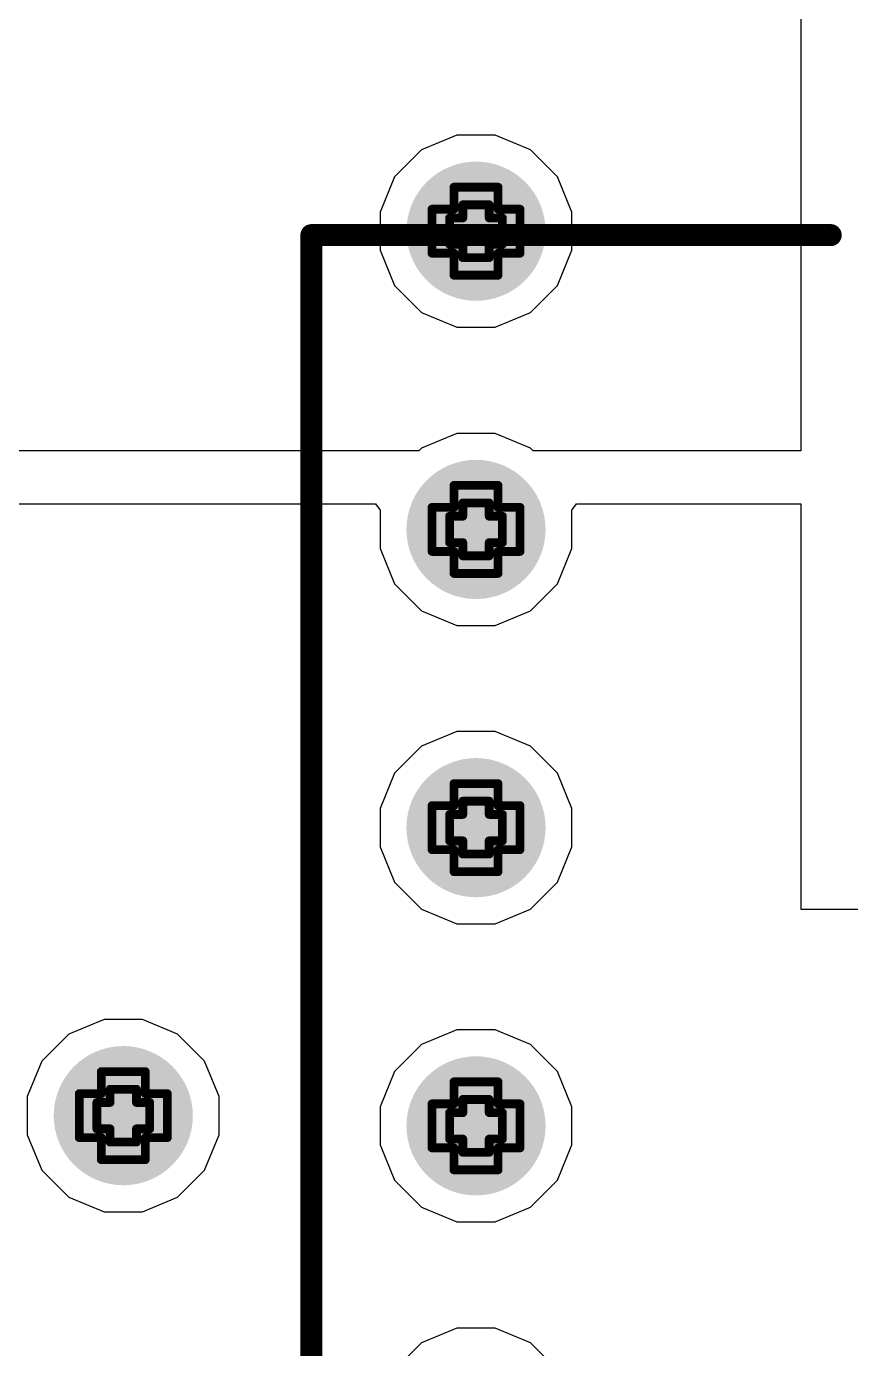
# Model space of a CAD drawing. Header units: inches. Extents: x -7 to 5163, y -3 to 5149.
# Drawn here: x 22.55 to 27.31, y 114.89 to 122.51 of the extents above; entities that cross this region are included whole.
import ezdxf

# ---------------------------------------------------------------- set-up
doc = ezdxf.new("R2010")
doc.units = ezdxf.units.IN
for name, color, linetype in [('Bottom Layer', 5, 'Continuous'), ('Bottom Solder', 6, 'Continuous'), ('Drill Drawing', 1, 'Continuous'), ('GND', 76, 'Continuous'), ('PWR', 16, 'Continuous'), ('Top Layer', 1, 'Continuous'), ('Top Overlay', 2, 'Continuous'), ('Top Solder', 216, 'Continuous'), ('Via Holes', 16, 'Continuous')]:
    doc.layers.add(name, color=color, linetype=linetype)

# ---------------------------------------------------------------- blocks, each defined once
blk = doc.blocks.new('TO_263__DDPAK_3__5')
at = {"layer": 'Top Overlay'}
for points in [[(-5.08, -1.688, 0.127, 0.127, 0), (-5.08, 1.31, 0.127, 0.127, 0)], [(5.08, -1.688, 0.127, 0.127, 0), (-5.08, -1.688, 0.127, 0.127, 0)]]:
    blk.add_lwpolyline(points, format="xyseb", dxfattribs=at)
for points in [[(-5.1117, 1.31, 0.0635, 0.0635, 1), (-5.0483, 1.31, 0.0635, 0.0635, 1)], [(-5.1117, -1.688, 0.0635, 0.0635, 1), (-5.0483, -1.688, 0.0635, 0.0635, 1)], [(-5.1117, -1.688, 0.0635, 0.0635, 1), (-5.0483, -1.688, 0.0635, 0.0635, 1)]]:
    blk.add_lwpolyline(points, format="xyseb", close=True, dxfattribs=at)

msp = doc.modelspace()

# ---------------------------------------------------------------- hatches: boundary and pattern name
at = {"layer": 'Bottom Layer'}
h = msp.add_hatch(color=5, dxfattribs=at)
edge = h.paths.add_edge_path()
edge.add_arc((25.1501, 121.3331), 0.3, 0, 360)
h = msp.add_hatch(color=5, dxfattribs=at)
edge = h.paths.add_edge_path()
edge.add_arc((25.1501, 119.6125), 0.3, 0, 360)
h = msp.add_hatch(color=5, dxfattribs=at)
edge = h.paths.add_edge_path()
edge.add_arc((25.1501, 117.892), 0.3, 0, 360)
h = msp.add_hatch(color=5, dxfattribs=at)
edge = h.paths.add_edge_path()
edge.add_arc((23.114, 116.2304), 0.3, 0, 360)
h = msp.add_hatch(color=5, dxfattribs=at)
edge = h.paths.add_edge_path()
edge.add_arc((25.1501, 116.1715), 0.3, 0, 360)
at = {"layer": 'Bottom Solder'}
h = msp.add_hatch(color=6, dxfattribs=at)
edge = h.paths.add_edge_path()
edge.add_arc((25.1501, 121.3331), 0.4016, 0, 360)
h = msp.add_hatch(color=6, dxfattribs=at)
edge = h.paths.add_edge_path()
edge.add_arc((25.1501, 119.6125), 0.4016, 0, 360)
h = msp.add_hatch(color=6, dxfattribs=at)
edge = h.paths.add_edge_path()
edge.add_arc((25.1501, 117.892), 0.4016, 0, 360)
h = msp.add_hatch(color=6, dxfattribs=at)
edge = h.paths.add_edge_path()
edge.add_arc((23.114, 116.2304), 0.4016, 0, 360)
h = msp.add_hatch(color=6, dxfattribs=at)
edge = h.paths.add_edge_path()
edge.add_arc((25.1501, 116.1715), 0.4016, 0, 360)
at = {"layer": 'GND'}
h = msp.add_hatch(color=76, dxfattribs=at)
edge = h.paths.add_edge_path()
edge.add_arc((25.1501, 121.3331), 0.3, 0, 360)
h = msp.add_hatch(color=76, dxfattribs=at)
edge = h.paths.add_edge_path()
edge.add_arc((25.1501, 119.6125), 0.3, 0, 360)
h = msp.add_hatch(color=76, dxfattribs=at)
edge = h.paths.add_edge_path()
edge.add_arc((25.1501, 117.892), 0.3, 0, 360)
h = msp.add_hatch(color=76, dxfattribs=at)
edge = h.paths.add_edge_path()
edge.add_arc((23.114, 116.2304), 0.3, 0, 360)
h = msp.add_hatch(color=76, dxfattribs=at)
edge = h.paths.add_edge_path()
edge.add_arc((25.1501, 116.1715), 0.3, 0, 360)
at = {"layer": 'PWR'}
h = msp.add_hatch(color=16, dxfattribs=at)
edge = h.paths.add_edge_path()
edge.add_arc((25.1501, 121.3331), 0.3, 0, 360)
h = msp.add_hatch(color=16, dxfattribs=at)
edge = h.paths.add_edge_path()
edge.add_arc((25.1501, 119.6125), 0.3, 0, 360)
h = msp.add_hatch(color=16, dxfattribs=at)
edge = h.paths.add_edge_path()
edge.add_arc((25.1501, 117.892), 0.3, 0, 360)
h = msp.add_hatch(color=16, dxfattribs=at)
edge = h.paths.add_edge_path()
edge.add_arc((23.114, 116.2304), 0.3, 0, 360)
h = msp.add_hatch(color=16, dxfattribs=at)
edge = h.paths.add_edge_path()
edge.add_arc((25.1501, 116.1715), 0.3, 0, 360)
at = {"layer": 'Top Layer'}
h = msp.add_hatch(color=1, dxfattribs=at)
edge = h.paths.add_edge_path()
edge.add_arc((25.1501, 121.3331), 0.3, 0, 360)
h = msp.add_hatch(color=1, dxfattribs=at)
edge = h.paths.add_edge_path()
edge.add_arc((25.1501, 119.6125), 0.3, 0, 360)
h = msp.add_hatch(color=1, dxfattribs=at)
edge = h.paths.add_edge_path()
edge.add_arc((25.1501, 117.892), 0.3, 0, 360)
h = msp.add_hatch(color=1, dxfattribs=at)
edge = h.paths.add_edge_path()
edge.add_arc((23.114, 116.2304), 0.3, 0, 360)
h = msp.add_hatch(color=1, dxfattribs=at)
edge = h.paths.add_edge_path()
edge.add_arc((25.1501, 116.1715), 0.3, 0, 360)
at = {"layer": 'Top Solder'}
h = msp.add_hatch(color=216, dxfattribs=at)
edge = h.paths.add_edge_path()
edge.add_arc((25.1501, 121.3331), 0.4016, 0, 360)
h = msp.add_hatch(color=216, dxfattribs=at)
edge = h.paths.add_edge_path()
edge.add_arc((25.1501, 119.6125), 0.4016, 0, 360)
h = msp.add_hatch(color=216, dxfattribs=at)
edge = h.paths.add_edge_path()
edge.add_arc((25.1501, 117.892), 0.4016, 0, 360)
h = msp.add_hatch(color=216, dxfattribs=at)
edge = h.paths.add_edge_path()
edge.add_arc((23.114, 116.2304), 0.4016, 0, 360)
h = msp.add_hatch(color=216, dxfattribs=at)
edge = h.paths.add_edge_path()
edge.add_arc((25.1501, 116.1715), 0.4016, 0, 360)
at = {"layer": 'Via Holes'}
h = msp.add_hatch(color=7, dxfattribs=at)
edge = h.paths.add_edge_path()
edge.add_arc((25.1501, 121.3331), 0.15, 0, 360)
h = msp.add_hatch(color=7, dxfattribs=at)
edge = h.paths.add_edge_path()
edge.add_arc((25.1501, 119.6125), 0.15, 0, 360)
h = msp.add_hatch(color=7, dxfattribs=at)
edge = h.paths.add_edge_path()
edge.add_arc((25.1501, 117.892), 0.15, 0, 360)
h = msp.add_hatch(color=7, dxfattribs=at)
edge = h.paths.add_edge_path()
edge.add_arc((23.114, 116.2304), 0.15, 0, 360)
h = msp.add_hatch(color=7, dxfattribs=at)
edge = h.paths.add_edge_path()
edge.add_arc((25.1501, 116.1715), 0.15, 0, 360)

# ---------------------------------------------------------------- linework, layer by layer
at = {"layer": 'Drill Drawing'}
for points in [[(25.0231, 121.4601, 0.0508, 0.0508, 0), (25.0231, 121.5871, 0.0508, 0.0508, 0)], [(25.0231, 121.5871, 0.0508, 0.0508, 0), (25.2771, 121.5871, 0.0508, 0.0508, 0)], [(25.2771, 121.4601, 0.0508, 0.0508, 0), (25.2771, 121.5871, 0.0508, 0.0508, 0)], [(25.0739, 121.4093, 0.0508, 0.0508, 0), (25.0739, 121.4855, 0.0508, 0.0508, 0)], [(25.0739, 121.4855, 0.0508, 0.0508, 0), (25.2263, 121.4855, 0.0508, 0.0508, 0)], [(25.2263, 121.4093, 0.0508, 0.0508, 0), (25.2263, 121.4855, 0.0508, 0.0508, 0)], [(24.8961, 121.2061, 0.0508, 0.0508, 0), (24.8961, 121.4601, 0.0508, 0.0508, 0)], [(24.8961, 121.4601, 0.0508, 0.0508, 0), (25.0231, 121.4601, 0.0508, 0.0508, 0)], [(24.9977, 121.2569, 0.0508, 0.0508, 0), (24.9977, 121.4093, 0.0508, 0.0508, 0)], [(24.9977, 121.4093, 0.0508, 0.0508, 0), (25.0739, 121.4093, 0.0508, 0.0508, 0)], [(25.2263, 121.4093, 0.0508, 0.0508, 0), (25.3025, 121.4093, 0.0508, 0.0508, 0)], [(25.2771, 121.4601, 0.0508, 0.0508, 0), (25.4041, 121.4601, 0.0508, 0.0508, 0)], [(25.3025, 121.2569, 0.0508, 0.0508, 0), (25.3025, 121.4093, 0.0508, 0.0508, 0)], [(25.4041, 121.2061, 0.0508, 0.0508, 0), (25.4041, 121.4601, 0.0508, 0.0508, 0)], [(24.9977, 121.2569, 0.0508, 0.0508, 0), (25.0739, 121.2569, 0.0508, 0.0508, 0)], [(25.0739, 121.1807, 0.0508, 0.0508, 0), (25.0739, 121.2569, 0.0508, 0.0508, 0)], [(25.2263, 121.2569, 0.0508, 0.0508, 0), (25.3025, 121.2569, 0.0508, 0.0508, 0)], [(25.2263, 121.1807, 0.0508, 0.0508, 0), (25.2263, 121.2569, 0.0508, 0.0508, 0)], [(24.8961, 121.2061, 0.0508, 0.0508, 0), (25.0231, 121.2061, 0.0508, 0.0508, 0)], [(25.0231, 121.0791, 0.0508, 0.0508, 0), (25.0231, 121.2061, 0.0508, 0.0508, 0)], [(25.0739, 121.1807, 0.0508, 0.0508, 0), (25.2263, 121.1807, 0.0508, 0.0508, 0)], [(25.2771, 121.2061, 0.0508, 0.0508, 0), (25.4041, 121.2061, 0.0508, 0.0508, 0)], [(25.2771, 121.0791, 0.0508, 0.0508, 0), (25.2771, 121.2061, 0.0508, 0.0508, 0)], [(25.0231, 121.0791, 0.0508, 0.0508, 0), (25.2771, 121.0791, 0.0508, 0.0508, 0)], [(25.0231, 119.7395, 0.0508, 0.0508, 0), (25.0231, 119.8665, 0.0508, 0.0508, 0)], [(25.0231, 119.8665, 0.0508, 0.0508, 0), (25.2771, 119.8665, 0.0508, 0.0508, 0)], [(25.2771, 119.7395, 0.0508, 0.0508, 0), (25.2771, 119.8665, 0.0508, 0.0508, 0)], [(24.8961, 119.4855, 0.0508, 0.0508, 0), (24.8961, 119.7395, 0.0508, 0.0508, 0)], [(24.8961, 119.7395, 0.0508, 0.0508, 0), (25.0231, 119.7395, 0.0508, 0.0508, 0)], [(25.0739, 119.6887, 0.0508, 0.0508, 0), (25.0739, 119.7649, 0.0508, 0.0508, 0)], [(25.0739, 119.7649, 0.0508, 0.0508, 0), (25.2263, 119.7649, 0.0508, 0.0508, 0)], [(25.2263, 119.6887, 0.0508, 0.0508, 0), (25.2263, 119.7649, 0.0508, 0.0508, 0)], [(25.2771, 119.7395, 0.0508, 0.0508, 0), (25.4041, 119.7395, 0.0508, 0.0508, 0)], [(25.4041, 119.4855, 0.0508, 0.0508, 0), (25.4041, 119.7395, 0.0508, 0.0508, 0)], [(24.9977, 119.5363, 0.0508, 0.0508, 0), (24.9977, 119.6887, 0.0508, 0.0508, 0)], [(24.9977, 119.6887, 0.0508, 0.0508, 0), (25.0739, 119.6887, 0.0508, 0.0508, 0)], [(25.2263, 119.6887, 0.0508, 0.0508, 0), (25.3025, 119.6887, 0.0508, 0.0508, 0)], [(25.3025, 119.5363, 0.0508, 0.0508, 0), (25.3025, 119.6887, 0.0508, 0.0508, 0)], [(24.9977, 119.5363, 0.0508, 0.0508, 0), (25.0739, 119.5363, 0.0508, 0.0508, 0)], [(25.0739, 119.4601, 0.0508, 0.0508, 0), (25.0739, 119.5363, 0.0508, 0.0508, 0)], [(25.2263, 119.5363, 0.0508, 0.0508, 0), (25.3025, 119.5363, 0.0508, 0.0508, 0)], [(25.2263, 119.4601, 0.0508, 0.0508, 0), (25.2263, 119.5363, 0.0508, 0.0508, 0)], [(24.8961, 119.4855, 0.0508, 0.0508, 0), (25.0231, 119.4855, 0.0508, 0.0508, 0)], [(25.0231, 119.3585, 0.0508, 0.0508, 0), (25.0231, 119.4855, 0.0508, 0.0508, 0)], [(25.0739, 119.4601, 0.0508, 0.0508, 0), (25.2263, 119.4601, 0.0508, 0.0508, 0)], [(25.2771, 119.4855, 0.0508, 0.0508, 0), (25.4041, 119.4855, 0.0508, 0.0508, 0)], [(25.2771, 119.3585, 0.0508, 0.0508, 0), (25.2771, 119.4855, 0.0508, 0.0508, 0)], [(25.0231, 119.3585, 0.0508, 0.0508, 0), (25.2771, 119.3585, 0.0508, 0.0508, 0)], [(25.0231, 118.019, 0.0508, 0.0508, 0), (25.0231, 118.146, 0.0508, 0.0508, 0)], [(25.0231, 118.146, 0.0508, 0.0508, 0), (25.2771, 118.146, 0.0508, 0.0508, 0)], [(25.2771, 118.019, 0.0508, 0.0508, 0), (25.2771, 118.146, 0.0508, 0.0508, 0)], [(24.8961, 117.765, 0.0508, 0.0508, 0), (24.8961, 118.019, 0.0508, 0.0508, 0)], [(24.8961, 118.019, 0.0508, 0.0508, 0), (25.0231, 118.019, 0.0508, 0.0508, 0)], [(25.0739, 117.9682, 0.0508, 0.0508, 0), (25.0739, 118.0444, 0.0508, 0.0508, 0)], [(25.0739, 118.0444, 0.0508, 0.0508, 0), (25.2263, 118.0444, 0.0508, 0.0508, 0)], [(25.2263, 117.9682, 0.0508, 0.0508, 0), (25.2263, 118.0444, 0.0508, 0.0508, 0)], [(25.2771, 118.019, 0.0508, 0.0508, 0), (25.4041, 118.019, 0.0508, 0.0508, 0)], [(25.4041, 117.765, 0.0508, 0.0508, 0), (25.4041, 118.019, 0.0508, 0.0508, 0)], [(24.9977, 117.8158, 0.0508, 0.0508, 0), (24.9977, 117.9682, 0.0508, 0.0508, 0)], [(24.9977, 117.9682, 0.0508, 0.0508, 0), (25.0739, 117.9682, 0.0508, 0.0508, 0)], [(25.2263, 117.9682, 0.0508, 0.0508, 0), (25.3025, 117.9682, 0.0508, 0.0508, 0)], [(25.3025, 117.8158, 0.0508, 0.0508, 0), (25.3025, 117.9682, 0.0508, 0.0508, 0)], [(24.8961, 117.765, 0.0508, 0.0508, 0), (25.0231, 117.765, 0.0508, 0.0508, 0)], [(24.9977, 117.8158, 0.0508, 0.0508, 0), (25.0739, 117.8158, 0.0508, 0.0508, 0)], [(25.0231, 117.638, 0.0508, 0.0508, 0), (25.0231, 117.765, 0.0508, 0.0508, 0)], [(25.0739, 117.7396, 0.0508, 0.0508, 0), (25.0739, 117.8158, 0.0508, 0.0508, 0)], [(25.2263, 117.8158, 0.0508, 0.0508, 0), (25.3025, 117.8158, 0.0508, 0.0508, 0)], [(25.2263, 117.7396, 0.0508, 0.0508, 0), (25.2263, 117.8158, 0.0508, 0.0508, 0)], [(25.2771, 117.765, 0.0508, 0.0508, 0), (25.4041, 117.765, 0.0508, 0.0508, 0)], [(25.2771, 117.638, 0.0508, 0.0508, 0), (25.2771, 117.765, 0.0508, 0.0508, 0)], [(25.0739, 117.7396, 0.0508, 0.0508, 0), (25.2263, 117.7396, 0.0508, 0.0508, 0)], [(25.0231, 117.638, 0.0508, 0.0508, 0), (25.2771, 117.638, 0.0508, 0.0508, 0)], [(22.987, 116.3574, 0.0508, 0.0508, 0), (22.987, 116.4844, 0.0508, 0.0508, 0)], [(22.987, 116.4844, 0.0508, 0.0508, 0), (23.241, 116.4844, 0.0508, 0.0508, 0)], [(23.241, 116.3574, 0.0508, 0.0508, 0), (23.241, 116.4844, 0.0508, 0.0508, 0)], [(23.0378, 116.3066, 0.0508, 0.0508, 0), (23.0378, 116.3828, 0.0508, 0.0508, 0)], [(23.0378, 116.3828, 0.0508, 0.0508, 0), (23.1902, 116.3828, 0.0508, 0.0508, 0)], [(23.1902, 116.3066, 0.0508, 0.0508, 0), (23.1902, 116.3828, 0.0508, 0.0508, 0)], [(25.0231, 116.2985, 0.0508, 0.0508, 0), (25.0231, 116.4255, 0.0508, 0.0508, 0)], [(25.0231, 116.4255, 0.0508, 0.0508, 0), (25.2771, 116.4255, 0.0508, 0.0508, 0)], [(25.2771, 116.2985, 0.0508, 0.0508, 0), (25.2771, 116.4255, 0.0508, 0.0508, 0)], [(22.86, 116.1034, 0.0508, 0.0508, 0), (22.86, 116.3574, 0.0508, 0.0508, 0)], [(22.86, 116.3574, 0.0508, 0.0508, 0), (22.987, 116.3574, 0.0508, 0.0508, 0)], [(22.9616, 116.1542, 0.0508, 0.0508, 0), (22.9616, 116.3066, 0.0508, 0.0508, 0)], [(22.9616, 116.3066, 0.0508, 0.0508, 0), (23.0378, 116.3066, 0.0508, 0.0508, 0)], [(23.1902, 116.3066, 0.0508, 0.0508, 0), (23.2664, 116.3066, 0.0508, 0.0508, 0)], [(23.241, 116.3574, 0.0508, 0.0508, 0), (23.368, 116.3574, 0.0508, 0.0508, 0)], [(23.2664, 116.1542, 0.0508, 0.0508, 0), (23.2664, 116.3066, 0.0508, 0.0508, 0)], [(23.368, 116.1034, 0.0508, 0.0508, 0), (23.368, 116.3574, 0.0508, 0.0508, 0)], [(24.8961, 116.0445, 0.0508, 0.0508, 0), (24.8961, 116.2985, 0.0508, 0.0508, 0)], [(24.8961, 116.2985, 0.0508, 0.0508, 0), (25.0231, 116.2985, 0.0508, 0.0508, 0)], [(25.0739, 116.2477, 0.0508, 0.0508, 0), (25.0739, 116.3239, 0.0508, 0.0508, 0)], [(25.0739, 116.3239, 0.0508, 0.0508, 0), (25.2263, 116.3239, 0.0508, 0.0508, 0)], [(25.2263, 116.2477, 0.0508, 0.0508, 0), (25.2263, 116.3239, 0.0508, 0.0508, 0)], [(25.2771, 116.2985, 0.0508, 0.0508, 0), (25.4041, 116.2985, 0.0508, 0.0508, 0)], [(25.4041, 116.0445, 0.0508, 0.0508, 0), (25.4041, 116.2985, 0.0508, 0.0508, 0)], [(24.9977, 116.0953, 0.0508, 0.0508, 0), (24.9977, 116.2477, 0.0508, 0.0508, 0)], [(24.9977, 116.2477, 0.0508, 0.0508, 0), (25.0739, 116.2477, 0.0508, 0.0508, 0)], [(25.2263, 116.2477, 0.0508, 0.0508, 0), (25.3025, 116.2477, 0.0508, 0.0508, 0)], [(25.3025, 116.0953, 0.0508, 0.0508, 0), (25.3025, 116.2477, 0.0508, 0.0508, 0)], [(22.9616, 116.1542, 0.0508, 0.0508, 0), (23.0378, 116.1542, 0.0508, 0.0508, 0)], [(23.0378, 116.078, 0.0508, 0.0508, 0), (23.0378, 116.1542, 0.0508, 0.0508, 0)], [(23.1902, 116.1542, 0.0508, 0.0508, 0), (23.2664, 116.1542, 0.0508, 0.0508, 0)], [(23.1902, 116.078, 0.0508, 0.0508, 0), (23.1902, 116.1542, 0.0508, 0.0508, 0)], [(22.86, 116.1034, 0.0508, 0.0508, 0), (22.987, 116.1034, 0.0508, 0.0508, 0)], [(22.987, 115.9764, 0.0508, 0.0508, 0), (22.987, 116.1034, 0.0508, 0.0508, 0)], [(23.0378, 116.078, 0.0508, 0.0508, 0), (23.1902, 116.078, 0.0508, 0.0508, 0)], [(23.241, 116.1034, 0.0508, 0.0508, 0), (23.368, 116.1034, 0.0508, 0.0508, 0)], [(23.241, 115.9764, 0.0508, 0.0508, 0), (23.241, 116.1034, 0.0508, 0.0508, 0)], [(24.9977, 116.0953, 0.0508, 0.0508, 0), (25.0739, 116.0953, 0.0508, 0.0508, 0)], [(25.0739, 116.0191, 0.0508, 0.0508, 0), (25.0739, 116.0953, 0.0508, 0.0508, 0)], [(25.2263, 116.0953, 0.0508, 0.0508, 0), (25.3025, 116.0953, 0.0508, 0.0508, 0)], [(25.2263, 116.0191, 0.0508, 0.0508, 0), (25.2263, 116.0953, 0.0508, 0.0508, 0)], [(24.8961, 116.0445, 0.0508, 0.0508, 0), (25.0231, 116.0445, 0.0508, 0.0508, 0)], [(25.0231, 115.9175, 0.0508, 0.0508, 0), (25.0231, 116.0445, 0.0508, 0.0508, 0)], [(25.0739, 116.0191, 0.0508, 0.0508, 0), (25.2263, 116.0191, 0.0508, 0.0508, 0)], [(25.2771, 116.0445, 0.0508, 0.0508, 0), (25.4041, 116.0445, 0.0508, 0.0508, 0)], [(25.2771, 115.9175, 0.0508, 0.0508, 0), (25.2771, 116.0445, 0.0508, 0.0508, 0)], [(22.987, 115.9764, 0.0508, 0.0508, 0), (23.241, 115.9764, 0.0508, 0.0508, 0)], [(25.0231, 115.9175, 0.0508, 0.0508, 0), (25.2771, 115.9175, 0.0508, 0.0508, 0)]]:
    msp.add_lwpolyline(points, format="xyseb", dxfattribs=at)
for points in [[(25.0104, 121.5871, 0.0254, 0.0254, 1), (25.0358, 121.5871, 0.0254, 0.0254, 1)], [(25.0104, 121.5871, 0.0254, 0.0254, 1), (25.0358, 121.5871, 0.0254, 0.0254, 1)], [(25.2644, 121.5871, 0.0254, 0.0254, 1), (25.2898, 121.5871, 0.0254, 0.0254, 1)], [(25.2644, 121.5871, 0.0254, 0.0254, 1), (25.2898, 121.5871, 0.0254, 0.0254, 1)], [(25.0612, 121.4855, 0.0254, 0.0254, 1), (25.0866, 121.4855, 0.0254, 0.0254, 1)], [(25.0612, 121.4855, 0.0254, 0.0254, 1), (25.0866, 121.4855, 0.0254, 0.0254, 1)], [(25.2136, 121.4855, 0.0254, 0.0254, 1), (25.239, 121.4855, 0.0254, 0.0254, 1)], [(25.2136, 121.4855, 0.0254, 0.0254, 1), (25.239, 121.4855, 0.0254, 0.0254, 1)], [(24.8834, 121.4601, 0.0254, 0.0254, 1), (24.9088, 121.4601, 0.0254, 0.0254, 1)], [(24.8834, 121.4601, 0.0254, 0.0254, 1), (24.9088, 121.4601, 0.0254, 0.0254, 1)], [(24.985, 121.4093, 0.0254, 0.0254, 1), (25.0104, 121.4093, 0.0254, 0.0254, 1)], [(24.985, 121.4093, 0.0254, 0.0254, 1), (25.0104, 121.4093, 0.0254, 0.0254, 1)], [(25.0104, 121.4601, 0.0254, 0.0254, 1), (25.0358, 121.4601, 0.0254, 0.0254, 1)], [(25.0104, 121.4601, 0.0254, 0.0254, 1), (25.0358, 121.4601, 0.0254, 0.0254, 1)], [(25.0612, 121.4093, 0.0254, 0.0254, 1), (25.0866, 121.4093, 0.0254, 0.0254, 1)], [(25.0612, 121.4093, 0.0254, 0.0254, 1), (25.0866, 121.4093, 0.0254, 0.0254, 1)], [(25.2136, 121.4093, 0.0254, 0.0254, 1), (25.239, 121.4093, 0.0254, 0.0254, 1)], [(25.2136, 121.4093, 0.0254, 0.0254, 1), (25.239, 121.4093, 0.0254, 0.0254, 1)], [(25.2644, 121.4601, 0.0254, 0.0254, 1), (25.2898, 121.4601, 0.0254, 0.0254, 1)], [(25.2644, 121.4601, 0.0254, 0.0254, 1), (25.2898, 121.4601, 0.0254, 0.0254, 1)], [(25.2898, 121.4093, 0.0254, 0.0254, 1), (25.3152, 121.4093, 0.0254, 0.0254, 1)], [(25.2898, 121.4093, 0.0254, 0.0254, 1), (25.3152, 121.4093, 0.0254, 0.0254, 1)], [(25.3914, 121.4601, 0.0254, 0.0254, 1), (25.4168, 121.4601, 0.0254, 0.0254, 1)], [(25.3914, 121.4601, 0.0254, 0.0254, 1), (25.4168, 121.4601, 0.0254, 0.0254, 1)], [(24.985, 121.2569, 0.0254, 0.0254, 1), (25.0104, 121.2569, 0.0254, 0.0254, 1)], [(24.985, 121.2569, 0.0254, 0.0254, 1), (25.0104, 121.2569, 0.0254, 0.0254, 1)], [(25.0612, 121.2569, 0.0254, 0.0254, 1), (25.0866, 121.2569, 0.0254, 0.0254, 1)], [(25.0612, 121.2569, 0.0254, 0.0254, 1), (25.0866, 121.2569, 0.0254, 0.0254, 1)], [(25.2136, 121.2569, 0.0254, 0.0254, 1), (25.239, 121.2569, 0.0254, 0.0254, 1)], [(25.2136, 121.2569, 0.0254, 0.0254, 1), (25.239, 121.2569, 0.0254, 0.0254, 1)], [(25.2898, 121.2569, 0.0254, 0.0254, 1), (25.3152, 121.2569, 0.0254, 0.0254, 1)], [(25.2898, 121.2569, 0.0254, 0.0254, 1), (25.3152, 121.2569, 0.0254, 0.0254, 1)], [(24.8834, 121.2061, 0.0254, 0.0254, 1), (24.9088, 121.2061, 0.0254, 0.0254, 1)], [(24.8834, 121.2061, 0.0254, 0.0254, 1), (24.9088, 121.2061, 0.0254, 0.0254, 1)], [(25.0104, 121.2061, 0.0254, 0.0254, 1), (25.0358, 121.2061, 0.0254, 0.0254, 1)], [(25.0104, 121.2061, 0.0254, 0.0254, 1), (25.0358, 121.2061, 0.0254, 0.0254, 1)], [(25.0612, 121.1807, 0.0254, 0.0254, 1), (25.0866, 121.1807, 0.0254, 0.0254, 1)], [(25.0612, 121.1807, 0.0254, 0.0254, 1), (25.0866, 121.1807, 0.0254, 0.0254, 1)], [(25.2136, 121.1807, 0.0254, 0.0254, 1), (25.239, 121.1807, 0.0254, 0.0254, 1)], [(25.2136, 121.1807, 0.0254, 0.0254, 1), (25.239, 121.1807, 0.0254, 0.0254, 1)], [(25.2644, 121.2061, 0.0254, 0.0254, 1), (25.2898, 121.2061, 0.0254, 0.0254, 1)], [(25.2644, 121.2061, 0.0254, 0.0254, 1), (25.2898, 121.2061, 0.0254, 0.0254, 1)], [(25.3914, 121.2061, 0.0254, 0.0254, 1), (25.4168, 121.2061, 0.0254, 0.0254, 1)], [(25.3914, 121.2061, 0.0254, 0.0254, 1), (25.4168, 121.2061, 0.0254, 0.0254, 1)], [(25.0104, 121.0791, 0.0254, 0.0254, 1), (25.0358, 121.0791, 0.0254, 0.0254, 1)], [(25.0104, 121.0791, 0.0254, 0.0254, 1), (25.0358, 121.0791, 0.0254, 0.0254, 1)], [(25.2644, 121.0791, 0.0254, 0.0254, 1), (25.2898, 121.0791, 0.0254, 0.0254, 1)], [(25.2644, 121.0791, 0.0254, 0.0254, 1), (25.2898, 121.0791, 0.0254, 0.0254, 1)], [(25.0104, 119.8665, 0.0254, 0.0254, 1), (25.0358, 119.8665, 0.0254, 0.0254, 1)], [(25.0104, 119.8665, 0.0254, 0.0254, 1), (25.0358, 119.8665, 0.0254, 0.0254, 1)], [(25.2644, 119.8665, 0.0254, 0.0254, 1), (25.2898, 119.8665, 0.0254, 0.0254, 1)], [(25.2644, 119.8665, 0.0254, 0.0254, 1), (25.2898, 119.8665, 0.0254, 0.0254, 1)], [(24.8834, 119.7395, 0.0254, 0.0254, 1), (24.9088, 119.7395, 0.0254, 0.0254, 1)], [(24.8834, 119.7395, 0.0254, 0.0254, 1), (24.9088, 119.7395, 0.0254, 0.0254, 1)], [(25.0104, 119.7395, 0.0254, 0.0254, 1), (25.0358, 119.7395, 0.0254, 0.0254, 1)], [(25.0104, 119.7395, 0.0254, 0.0254, 1), (25.0358, 119.7395, 0.0254, 0.0254, 1)], [(25.0612, 119.7649, 0.0254, 0.0254, 1), (25.0866, 119.7649, 0.0254, 0.0254, 1)], [(25.0612, 119.7649, 0.0254, 0.0254, 1), (25.0866, 119.7649, 0.0254, 0.0254, 1)], [(25.2136, 119.7649, 0.0254, 0.0254, 1), (25.239, 119.7649, 0.0254, 0.0254, 1)], [(25.2136, 119.7649, 0.0254, 0.0254, 1), (25.239, 119.7649, 0.0254, 0.0254, 1)], [(25.2644, 119.7395, 0.0254, 0.0254, 1), (25.2898, 119.7395, 0.0254, 0.0254, 1)], [(25.2644, 119.7395, 0.0254, 0.0254, 1), (25.2898, 119.7395, 0.0254, 0.0254, 1)], [(25.3914, 119.7395, 0.0254, 0.0254, 1), (25.4168, 119.7395, 0.0254, 0.0254, 1)], [(25.3914, 119.7395, 0.0254, 0.0254, 1), (25.4168, 119.7395, 0.0254, 0.0254, 1)], [(24.985, 119.6887, 0.0254, 0.0254, 1), (25.0104, 119.6887, 0.0254, 0.0254, 1)], [(24.985, 119.6887, 0.0254, 0.0254, 1), (25.0104, 119.6887, 0.0254, 0.0254, 1)], [(25.0612, 119.6887, 0.0254, 0.0254, 1), (25.0866, 119.6887, 0.0254, 0.0254, 1)], [(25.0612, 119.6887, 0.0254, 0.0254, 1), (25.0866, 119.6887, 0.0254, 0.0254, 1)], [(25.2136, 119.6887, 0.0254, 0.0254, 1), (25.239, 119.6887, 0.0254, 0.0254, 1)], [(25.2136, 119.6887, 0.0254, 0.0254, 1), (25.239, 119.6887, 0.0254, 0.0254, 1)], [(25.2898, 119.6887, 0.0254, 0.0254, 1), (25.3152, 119.6887, 0.0254, 0.0254, 1)], [(25.2898, 119.6887, 0.0254, 0.0254, 1), (25.3152, 119.6887, 0.0254, 0.0254, 1)], [(24.985, 119.5363, 0.0254, 0.0254, 1), (25.0104, 119.5363, 0.0254, 0.0254, 1)], [(24.985, 119.5363, 0.0254, 0.0254, 1), (25.0104, 119.5363, 0.0254, 0.0254, 1)], [(25.0612, 119.5363, 0.0254, 0.0254, 1), (25.0866, 119.5363, 0.0254, 0.0254, 1)], [(25.0612, 119.5363, 0.0254, 0.0254, 1), (25.0866, 119.5363, 0.0254, 0.0254, 1)], [(25.2136, 119.5363, 0.0254, 0.0254, 1), (25.239, 119.5363, 0.0254, 0.0254, 1)], [(25.2136, 119.5363, 0.0254, 0.0254, 1), (25.239, 119.5363, 0.0254, 0.0254, 1)], [(25.2898, 119.5363, 0.0254, 0.0254, 1), (25.3152, 119.5363, 0.0254, 0.0254, 1)], [(25.2898, 119.5363, 0.0254, 0.0254, 1), (25.3152, 119.5363, 0.0254, 0.0254, 1)], [(24.8834, 119.4855, 0.0254, 0.0254, 1), (24.9088, 119.4855, 0.0254, 0.0254, 1)], [(24.8834, 119.4855, 0.0254, 0.0254, 1), (24.9088, 119.4855, 0.0254, 0.0254, 1)], [(25.0104, 119.4855, 0.0254, 0.0254, 1), (25.0358, 119.4855, 0.0254, 0.0254, 1)], [(25.0104, 119.4855, 0.0254, 0.0254, 1), (25.0358, 119.4855, 0.0254, 0.0254, 1)], [(25.0612, 119.4601, 0.0254, 0.0254, 1), (25.0866, 119.4601, 0.0254, 0.0254, 1)], [(25.0612, 119.4601, 0.0254, 0.0254, 1), (25.0866, 119.4601, 0.0254, 0.0254, 1)], [(25.2136, 119.4601, 0.0254, 0.0254, 1), (25.239, 119.4601, 0.0254, 0.0254, 1)], [(25.2136, 119.4601, 0.0254, 0.0254, 1), (25.239, 119.4601, 0.0254, 0.0254, 1)], [(25.2644, 119.4855, 0.0254, 0.0254, 1), (25.2898, 119.4855, 0.0254, 0.0254, 1)], [(25.2644, 119.4855, 0.0254, 0.0254, 1), (25.2898, 119.4855, 0.0254, 0.0254, 1)], [(25.3914, 119.4855, 0.0254, 0.0254, 1), (25.4168, 119.4855, 0.0254, 0.0254, 1)], [(25.3914, 119.4855, 0.0254, 0.0254, 1), (25.4168, 119.4855, 0.0254, 0.0254, 1)], [(25.0104, 119.3585, 0.0254, 0.0254, 1), (25.0358, 119.3585, 0.0254, 0.0254, 1)], [(25.0104, 119.3585, 0.0254, 0.0254, 1), (25.0358, 119.3585, 0.0254, 0.0254, 1)], [(25.2644, 119.3585, 0.0254, 0.0254, 1), (25.2898, 119.3585, 0.0254, 0.0254, 1)], [(25.2644, 119.3585, 0.0254, 0.0254, 1), (25.2898, 119.3585, 0.0254, 0.0254, 1)], [(25.0104, 118.146, 0.0254, 0.0254, 1), (25.0358, 118.146, 0.0254, 0.0254, 1)], [(25.0104, 118.146, 0.0254, 0.0254, 1), (25.0358, 118.146, 0.0254, 0.0254, 1)], [(25.2644, 118.146, 0.0254, 0.0254, 1), (25.2898, 118.146, 0.0254, 0.0254, 1)], [(25.2644, 118.146, 0.0254, 0.0254, 1), (25.2898, 118.146, 0.0254, 0.0254, 1)], [(24.8834, 118.019, 0.0254, 0.0254, 1), (24.9088, 118.019, 0.0254, 0.0254, 1)], [(24.8834, 118.019, 0.0254, 0.0254, 1), (24.9088, 118.019, 0.0254, 0.0254, 1)], [(25.0104, 118.019, 0.0254, 0.0254, 1), (25.0358, 118.019, 0.0254, 0.0254, 1)], [(25.0104, 118.019, 0.0254, 0.0254, 1), (25.0358, 118.019, 0.0254, 0.0254, 1)], [(25.0612, 118.0444, 0.0254, 0.0254, 1), (25.0866, 118.0444, 0.0254, 0.0254, 1)], [(25.0612, 118.0444, 0.0254, 0.0254, 1), (25.0866, 118.0444, 0.0254, 0.0254, 1)], [(25.2136, 118.0444, 0.0254, 0.0254, 1), (25.239, 118.0444, 0.0254, 0.0254, 1)], [(25.2136, 118.0444, 0.0254, 0.0254, 1), (25.239, 118.0444, 0.0254, 0.0254, 1)], [(25.2644, 118.019, 0.0254, 0.0254, 1), (25.2898, 118.019, 0.0254, 0.0254, 1)], [(25.2644, 118.019, 0.0254, 0.0254, 1), (25.2898, 118.019, 0.0254, 0.0254, 1)], [(25.3914, 118.019, 0.0254, 0.0254, 1), (25.4168, 118.019, 0.0254, 0.0254, 1)], [(25.3914, 118.019, 0.0254, 0.0254, 1), (25.4168, 118.019, 0.0254, 0.0254, 1)], [(24.985, 117.9682, 0.0254, 0.0254, 1), (25.0104, 117.9682, 0.0254, 0.0254, 1)], [(24.985, 117.9682, 0.0254, 0.0254, 1), (25.0104, 117.9682, 0.0254, 0.0254, 1)], [(25.0612, 117.9682, 0.0254, 0.0254, 1), (25.0866, 117.9682, 0.0254, 0.0254, 1)], [(25.0612, 117.9682, 0.0254, 0.0254, 1), (25.0866, 117.9682, 0.0254, 0.0254, 1)], [(25.2136, 117.9682, 0.0254, 0.0254, 1), (25.239, 117.9682, 0.0254, 0.0254, 1)], [(25.2136, 117.9682, 0.0254, 0.0254, 1), (25.239, 117.9682, 0.0254, 0.0254, 1)], [(25.2898, 117.9682, 0.0254, 0.0254, 1), (25.3152, 117.9682, 0.0254, 0.0254, 1)], [(25.2898, 117.9682, 0.0254, 0.0254, 1), (25.3152, 117.9682, 0.0254, 0.0254, 1)], [(24.8834, 117.765, 0.0254, 0.0254, 1), (24.9088, 117.765, 0.0254, 0.0254, 1)], [(24.8834, 117.765, 0.0254, 0.0254, 1), (24.9088, 117.765, 0.0254, 0.0254, 1)], [(24.985, 117.8158, 0.0254, 0.0254, 1), (25.0104, 117.8158, 0.0254, 0.0254, 1)], [(24.985, 117.8158, 0.0254, 0.0254, 1), (25.0104, 117.8158, 0.0254, 0.0254, 1)], [(25.0104, 117.765, 0.0254, 0.0254, 1), (25.0358, 117.765, 0.0254, 0.0254, 1)], [(25.0104, 117.765, 0.0254, 0.0254, 1), (25.0358, 117.765, 0.0254, 0.0254, 1)], [(25.0612, 117.8158, 0.0254, 0.0254, 1), (25.0866, 117.8158, 0.0254, 0.0254, 1)], [(25.0612, 117.8158, 0.0254, 0.0254, 1), (25.0866, 117.8158, 0.0254, 0.0254, 1)], [(25.2136, 117.8158, 0.0254, 0.0254, 1), (25.239, 117.8158, 0.0254, 0.0254, 1)], [(25.2136, 117.8158, 0.0254, 0.0254, 1), (25.239, 117.8158, 0.0254, 0.0254, 1)], [(25.2644, 117.765, 0.0254, 0.0254, 1), (25.2898, 117.765, 0.0254, 0.0254, 1)], [(25.2644, 117.765, 0.0254, 0.0254, 1), (25.2898, 117.765, 0.0254, 0.0254, 1)], [(25.2898, 117.8158, 0.0254, 0.0254, 1), (25.3152, 117.8158, 0.0254, 0.0254, 1)], [(25.2898, 117.8158, 0.0254, 0.0254, 1), (25.3152, 117.8158, 0.0254, 0.0254, 1)], [(25.3914, 117.765, 0.0254, 0.0254, 1), (25.4168, 117.765, 0.0254, 0.0254, 1)], [(25.3914, 117.765, 0.0254, 0.0254, 1), (25.4168, 117.765, 0.0254, 0.0254, 1)], [(25.0612, 117.7396, 0.0254, 0.0254, 1), (25.0866, 117.7396, 0.0254, 0.0254, 1)], [(25.0612, 117.7396, 0.0254, 0.0254, 1), (25.0866, 117.7396, 0.0254, 0.0254, 1)], [(25.2136, 117.7396, 0.0254, 0.0254, 1), (25.239, 117.7396, 0.0254, 0.0254, 1)], [(25.2136, 117.7396, 0.0254, 0.0254, 1), (25.239, 117.7396, 0.0254, 0.0254, 1)], [(25.0104, 117.638, 0.0254, 0.0254, 1), (25.0358, 117.638, 0.0254, 0.0254, 1)], [(25.0104, 117.638, 0.0254, 0.0254, 1), (25.0358, 117.638, 0.0254, 0.0254, 1)], [(25.2644, 117.638, 0.0254, 0.0254, 1), (25.2898, 117.638, 0.0254, 0.0254, 1)], [(25.2644, 117.638, 0.0254, 0.0254, 1), (25.2898, 117.638, 0.0254, 0.0254, 1)], [(22.9743, 116.4844, 0.0254, 0.0254, 1), (22.9997, 116.4844, 0.0254, 0.0254, 1)], [(22.9743, 116.4844, 0.0254, 0.0254, 1), (22.9997, 116.4844, 0.0254, 0.0254, 1)], [(23.2283, 116.4844, 0.0254, 0.0254, 1), (23.2537, 116.4844, 0.0254, 0.0254, 1)], [(23.2283, 116.4844, 0.0254, 0.0254, 1), (23.2537, 116.4844, 0.0254, 0.0254, 1)], [(23.0251, 116.3828, 0.0254, 0.0254, 1), (23.0505, 116.3828, 0.0254, 0.0254, 1)], [(23.0251, 116.3828, 0.0254, 0.0254, 1), (23.0505, 116.3828, 0.0254, 0.0254, 1)], [(23.1775, 116.3828, 0.0254, 0.0254, 1), (23.2029, 116.3828, 0.0254, 0.0254, 1)], [(23.1775, 116.3828, 0.0254, 0.0254, 1), (23.2029, 116.3828, 0.0254, 0.0254, 1)], [(25.0104, 116.4255, 0.0254, 0.0254, 1), (25.0358, 116.4255, 0.0254, 0.0254, 1)], [(25.0104, 116.4255, 0.0254, 0.0254, 1), (25.0358, 116.4255, 0.0254, 0.0254, 1)], [(25.2644, 116.4255, 0.0254, 0.0254, 1), (25.2898, 116.4255, 0.0254, 0.0254, 1)], [(25.2644, 116.4255, 0.0254, 0.0254, 1), (25.2898, 116.4255, 0.0254, 0.0254, 1)], [(22.8473, 116.3574, 0.0254, 0.0254, 1), (22.8727, 116.3574, 0.0254, 0.0254, 1)], [(22.8473, 116.3574, 0.0254, 0.0254, 1), (22.8727, 116.3574, 0.0254, 0.0254, 1)], [(22.9489, 116.3066, 0.0254, 0.0254, 1), (22.9743, 116.3066, 0.0254, 0.0254, 1)], [(22.9489, 116.3066, 0.0254, 0.0254, 1), (22.9743, 116.3066, 0.0254, 0.0254, 1)], [(22.9743, 116.3574, 0.0254, 0.0254, 1), (22.9997, 116.3574, 0.0254, 0.0254, 1)], [(22.9743, 116.3574, 0.0254, 0.0254, 1), (22.9997, 116.3574, 0.0254, 0.0254, 1)], [(23.0251, 116.3066, 0.0254, 0.0254, 1), (23.0505, 116.3066, 0.0254, 0.0254, 1)], [(23.0251, 116.3066, 0.0254, 0.0254, 1), (23.0505, 116.3066, 0.0254, 0.0254, 1)], [(23.1775, 116.3066, 0.0254, 0.0254, 1), (23.2029, 116.3066, 0.0254, 0.0254, 1)], [(23.1775, 116.3066, 0.0254, 0.0254, 1), (23.2029, 116.3066, 0.0254, 0.0254, 1)], [(23.2283, 116.3574, 0.0254, 0.0254, 1), (23.2537, 116.3574, 0.0254, 0.0254, 1)], [(23.2283, 116.3574, 0.0254, 0.0254, 1), (23.2537, 116.3574, 0.0254, 0.0254, 1)], [(23.2537, 116.3066, 0.0254, 0.0254, 1), (23.2791, 116.3066, 0.0254, 0.0254, 1)], [(23.2537, 116.3066, 0.0254, 0.0254, 1), (23.2791, 116.3066, 0.0254, 0.0254, 1)], [(23.3553, 116.3574, 0.0254, 0.0254, 1), (23.3807, 116.3574, 0.0254, 0.0254, 1)], [(23.3553, 116.3574, 0.0254, 0.0254, 1), (23.3807, 116.3574, 0.0254, 0.0254, 1)], [(24.8834, 116.2985, 0.0254, 0.0254, 1), (24.9088, 116.2985, 0.0254, 0.0254, 1)], [(24.8834, 116.2985, 0.0254, 0.0254, 1), (24.9088, 116.2985, 0.0254, 0.0254, 1)], [(25.0104, 116.2985, 0.0254, 0.0254, 1), (25.0358, 116.2985, 0.0254, 0.0254, 1)], [(25.0104, 116.2985, 0.0254, 0.0254, 1), (25.0358, 116.2985, 0.0254, 0.0254, 1)], [(25.0612, 116.3239, 0.0254, 0.0254, 1), (25.0866, 116.3239, 0.0254, 0.0254, 1)], [(25.0612, 116.3239, 0.0254, 0.0254, 1), (25.0866, 116.3239, 0.0254, 0.0254, 1)], [(25.2136, 116.3239, 0.0254, 0.0254, 1), (25.239, 116.3239, 0.0254, 0.0254, 1)], [(25.2136, 116.3239, 0.0254, 0.0254, 1), (25.239, 116.3239, 0.0254, 0.0254, 1)], [(25.2644, 116.2985, 0.0254, 0.0254, 1), (25.2898, 116.2985, 0.0254, 0.0254, 1)], [(25.2644, 116.2985, 0.0254, 0.0254, 1), (25.2898, 116.2985, 0.0254, 0.0254, 1)], [(25.3914, 116.2985, 0.0254, 0.0254, 1), (25.4168, 116.2985, 0.0254, 0.0254, 1)], [(25.3914, 116.2985, 0.0254, 0.0254, 1), (25.4168, 116.2985, 0.0254, 0.0254, 1)], [(24.985, 116.2477, 0.0254, 0.0254, 1), (25.0104, 116.2477, 0.0254, 0.0254, 1)], [(24.985, 116.2477, 0.0254, 0.0254, 1), (25.0104, 116.2477, 0.0254, 0.0254, 1)], [(25.0612, 116.2477, 0.0254, 0.0254, 1), (25.0866, 116.2477, 0.0254, 0.0254, 1)], [(25.0612, 116.2477, 0.0254, 0.0254, 1), (25.0866, 116.2477, 0.0254, 0.0254, 1)], [(25.2136, 116.2477, 0.0254, 0.0254, 1), (25.239, 116.2477, 0.0254, 0.0254, 1)], [(25.2136, 116.2477, 0.0254, 0.0254, 1), (25.239, 116.2477, 0.0254, 0.0254, 1)], [(25.2898, 116.2477, 0.0254, 0.0254, 1), (25.3152, 116.2477, 0.0254, 0.0254, 1)], [(25.2898, 116.2477, 0.0254, 0.0254, 1), (25.3152, 116.2477, 0.0254, 0.0254, 1)], [(22.9489, 116.1542, 0.0254, 0.0254, 1), (22.9743, 116.1542, 0.0254, 0.0254, 1)], [(22.9489, 116.1542, 0.0254, 0.0254, 1), (22.9743, 116.1542, 0.0254, 0.0254, 1)], [(23.0251, 116.1542, 0.0254, 0.0254, 1), (23.0505, 116.1542, 0.0254, 0.0254, 1)], [(23.0251, 116.1542, 0.0254, 0.0254, 1), (23.0505, 116.1542, 0.0254, 0.0254, 1)], [(23.1775, 116.1542, 0.0254, 0.0254, 1), (23.2029, 116.1542, 0.0254, 0.0254, 1)], [(23.1775, 116.1542, 0.0254, 0.0254, 1), (23.2029, 116.1542, 0.0254, 0.0254, 1)], [(23.2537, 116.1542, 0.0254, 0.0254, 1), (23.2791, 116.1542, 0.0254, 0.0254, 1)], [(23.2537, 116.1542, 0.0254, 0.0254, 1), (23.2791, 116.1542, 0.0254, 0.0254, 1)], [(22.8473, 116.1034, 0.0254, 0.0254, 1), (22.8727, 116.1034, 0.0254, 0.0254, 1)], [(22.8473, 116.1034, 0.0254, 0.0254, 1), (22.8727, 116.1034, 0.0254, 0.0254, 1)], [(22.9743, 116.1034, 0.0254, 0.0254, 1), (22.9997, 116.1034, 0.0254, 0.0254, 1)], [(22.9743, 116.1034, 0.0254, 0.0254, 1), (22.9997, 116.1034, 0.0254, 0.0254, 1)], [(23.0251, 116.078, 0.0254, 0.0254, 1), (23.0505, 116.078, 0.0254, 0.0254, 1)], [(23.0251, 116.078, 0.0254, 0.0254, 1), (23.0505, 116.078, 0.0254, 0.0254, 1)], [(23.1775, 116.078, 0.0254, 0.0254, 1), (23.2029, 116.078, 0.0254, 0.0254, 1)], [(23.1775, 116.078, 0.0254, 0.0254, 1), (23.2029, 116.078, 0.0254, 0.0254, 1)], [(23.2283, 116.1034, 0.0254, 0.0254, 1), (23.2537, 116.1034, 0.0254, 0.0254, 1)], [(23.2283, 116.1034, 0.0254, 0.0254, 1), (23.2537, 116.1034, 0.0254, 0.0254, 1)], [(23.3553, 116.1034, 0.0254, 0.0254, 1), (23.3807, 116.1034, 0.0254, 0.0254, 1)], [(23.3553, 116.1034, 0.0254, 0.0254, 1), (23.3807, 116.1034, 0.0254, 0.0254, 1)], [(24.985, 116.0953, 0.0254, 0.0254, 1), (25.0104, 116.0953, 0.0254, 0.0254, 1)], [(24.985, 116.0953, 0.0254, 0.0254, 1), (25.0104, 116.0953, 0.0254, 0.0254, 1)], [(25.0612, 116.0953, 0.0254, 0.0254, 1), (25.0866, 116.0953, 0.0254, 0.0254, 1)], [(25.0612, 116.0953, 0.0254, 0.0254, 1), (25.0866, 116.0953, 0.0254, 0.0254, 1)], [(25.2136, 116.0953, 0.0254, 0.0254, 1), (25.239, 116.0953, 0.0254, 0.0254, 1)], [(25.2136, 116.0953, 0.0254, 0.0254, 1), (25.239, 116.0953, 0.0254, 0.0254, 1)], [(25.2898, 116.0953, 0.0254, 0.0254, 1), (25.3152, 116.0953, 0.0254, 0.0254, 1)], [(25.2898, 116.0953, 0.0254, 0.0254, 1), (25.3152, 116.0953, 0.0254, 0.0254, 1)], [(24.8834, 116.0445, 0.0254, 0.0254, 1), (24.9088, 116.0445, 0.0254, 0.0254, 1)], [(24.8834, 116.0445, 0.0254, 0.0254, 1), (24.9088, 116.0445, 0.0254, 0.0254, 1)], [(25.0104, 116.0445, 0.0254, 0.0254, 1), (25.0358, 116.0445, 0.0254, 0.0254, 1)], [(25.0104, 116.0445, 0.0254, 0.0254, 1), (25.0358, 116.0445, 0.0254, 0.0254, 1)], [(25.0612, 116.0191, 0.0254, 0.0254, 1), (25.0866, 116.0191, 0.0254, 0.0254, 1)], [(25.0612, 116.0191, 0.0254, 0.0254, 1), (25.0866, 116.0191, 0.0254, 0.0254, 1)], [(25.2136, 116.0191, 0.0254, 0.0254, 1), (25.239, 116.0191, 0.0254, 0.0254, 1)], [(25.2136, 116.0191, 0.0254, 0.0254, 1), (25.239, 116.0191, 0.0254, 0.0254, 1)], [(25.2644, 116.0445, 0.0254, 0.0254, 1), (25.2898, 116.0445, 0.0254, 0.0254, 1)], [(25.2644, 116.0445, 0.0254, 0.0254, 1), (25.2898, 116.0445, 0.0254, 0.0254, 1)], [(25.3914, 116.0445, 0.0254, 0.0254, 1), (25.4168, 116.0445, 0.0254, 0.0254, 1)], [(25.3914, 116.0445, 0.0254, 0.0254, 1), (25.4168, 116.0445, 0.0254, 0.0254, 1)], [(22.9743, 115.9764, 0.0254, 0.0254, 1), (22.9997, 115.9764, 0.0254, 0.0254, 1)], [(22.9743, 115.9764, 0.0254, 0.0254, 1), (22.9997, 115.9764, 0.0254, 0.0254, 1)], [(23.2283, 115.9764, 0.0254, 0.0254, 1), (23.2537, 115.9764, 0.0254, 0.0254, 1)], [(23.2283, 115.9764, 0.0254, 0.0254, 1), (23.2537, 115.9764, 0.0254, 0.0254, 1)], [(25.0104, 115.9175, 0.0254, 0.0254, 1), (25.0358, 115.9175, 0.0254, 0.0254, 1)], [(25.0104, 115.9175, 0.0254, 0.0254, 1), (25.0358, 115.9175, 0.0254, 0.0254, 1)], [(25.2644, 115.9175, 0.0254, 0.0254, 1), (25.2898, 115.9175, 0.0254, 0.0254, 1)], [(25.2644, 115.9175, 0.0254, 0.0254, 1), (25.2898, 115.9175, 0.0254, 0.0254, 1)]]:
    msp.add_lwpolyline(points, format="xyseb", close=True, dxfattribs=at)
at = {"layer": 'PWR'}
for p, q in [((27.0256, 144.3482), (27.0256, 120.0658)), ((25.0399, 121.8871), (24.8363, 121.8027)), ((25.2603, 121.8871), (25.0399, 121.8871)), ((25.464, 121.8027), (25.2603, 121.8871)), ((24.8363, 121.8027), (24.6805, 121.6469)), ((25.6198, 121.6469), (25.464, 121.8027)), ((24.6805, 121.6469), (24.5961, 121.4433)), ((25.7041, 121.4433), (25.6198, 121.6469)), ((24.5961, 121.4433), (24.5961, 121.2229)), ((25.7041, 121.2229), (25.7041, 121.4433)), ((24.5961, 121.2229), (24.6805, 121.0192)), ((25.6198, 121.0192), (25.7041, 121.2229)), ((24.6805, 121.0192), (24.8363, 120.8634)), ((25.464, 120.8634), (25.6198, 121.0192)), ((24.8363, 120.8634), (25.0399, 120.7791)), ((25.2603, 120.7791), (25.464, 120.8634)), ((25.0399, 120.7791), (25.2603, 120.7791)), ((25.0399, 120.1665), (24.8363, 120.0822)), ((25.2603, 120.1665), (25.0399, 120.1665)), ((25.464, 120.0822), (25.2603, 120.1665)), ((24.8199, 120.0658), (8.9791, 120.0658)), ((24.8363, 120.0822), (24.8199, 120.0658)), ((25.4804, 120.0658), (25.464, 120.0822)), ((27.0256, 120.0658), (25.4804, 120.0658)), ((9.2295, 119.761), (24.5706, 119.761)), ((24.5706, 119.761), (24.5961, 119.7227)), ((25.7041, 119.7227), (25.7297, 119.761)), ((25.7297, 119.761), (27.0256, 119.761)), ((27.0256, 119.761), (27.0256, 117.4224)), ((24.5961, 119.7227), (24.5961, 119.5024)), ((25.7041, 119.5024), (25.7041, 119.7227)), ((24.5961, 119.5024), (24.6805, 119.2987)), ((25.6198, 119.2987), (25.7041, 119.5024)), ((24.6805, 119.2987), (24.8363, 119.1429)), ((25.464, 119.1429), (25.6198, 119.2987)), ((24.8363, 119.1429), (25.0399, 119.0586)), ((25.2603, 119.0586), (25.464, 119.1429)), ((25.0399, 119.0586), (25.2603, 119.0586)), ((25.0399, 118.446), (24.8363, 118.3617)), ((25.2603, 118.446), (25.0399, 118.446)), ((25.464, 118.3617), (25.2603, 118.446)), ((24.8363, 118.3617), (24.6805, 118.2059)), ((25.6198, 118.2059), (25.464, 118.3617)), ((24.6805, 118.2059), (24.5961, 118.0022)), ((25.7041, 118.0022), (25.6198, 118.2059)), ((24.5961, 118.0022), (24.5961, 117.7818)), ((25.7041, 117.7818), (25.7041, 118.0022)), ((24.5961, 117.7818), (24.6805, 117.5782)), ((25.6198, 117.5782), (25.7041, 117.7818)), ((24.6805, 117.5782), (24.8363, 117.4224)), ((25.464, 117.4224), (25.6198, 117.5782)), ((24.8363, 117.4224), (25.0399, 117.338)), ((25.2603, 117.338), (25.464, 117.4224)), ((27.0256, 117.4224), (163.1188, 117.4224)), ((25.0399, 117.338), (25.2603, 117.338)), ((23.0038, 116.7844), (22.8002, 116.7001)), ((23.2242, 116.7844), (23.0038, 116.7844)), ((23.4278, 116.7001), (23.2242, 116.7844)), ((25.0399, 116.7255), (24.8363, 116.6412)), ((25.2603, 116.7255), (25.0399, 116.7255)), ((25.464, 116.6412), (25.2603, 116.7255)), ((22.8002, 116.7001), (22.6443, 116.5442)), ((23.5837, 116.5442), (23.4278, 116.7001)), ((24.8363, 116.6412), (24.6805, 116.4853)), ((25.6198, 116.4853), (25.464, 116.6412)), ((22.6443, 116.5442), (22.56, 116.3406)), ((23.668, 116.3406), (23.5837, 116.5442)), ((24.6805, 116.4853), (24.5961, 116.2817)), ((25.7041, 116.2817), (25.6198, 116.4853)), ((22.56, 116.3406), (22.56, 116.1202)), ((23.668, 116.1202), (23.668, 116.3406)), ((24.5961, 116.2817), (24.5961, 116.0613)), ((25.7041, 116.0613), (25.7041, 116.2817)), ((22.56, 116.1202), (22.6443, 115.9166)), ((23.5837, 115.9166), (23.668, 116.1202)), ((24.5961, 116.0613), (24.6805, 115.8577)), ((25.6198, 115.8577), (25.7041, 116.0613)), ((22.6443, 115.9166), (22.8002, 115.7607)), ((23.4278, 115.7607), (23.5837, 115.9166)), ((24.6805, 115.8577), (24.8363, 115.7019)), ((25.464, 115.7019), (25.6198, 115.8577)), ((22.8002, 115.7607), (23.0038, 115.6764)), ((23.2242, 115.6764), (23.4278, 115.7607)), ((23.0038, 115.6764), (23.2242, 115.6764)), ((24.8363, 115.7019), (25.0399, 115.6175)), ((25.2603, 115.6175), (25.464, 115.7019)), ((25.0399, 115.6175), (25.2603, 115.6175)), ((25.0399, 115.005), (24.8363, 114.9207)), ((25.2603, 115.005), (25.0399, 115.005)), ((25.464, 114.9207), (25.2603, 115.005)), ((24.8363, 114.9207), (24.6805, 114.7648)), ((25.6198, 114.7648), (25.464, 114.9207))]:
    msp.add_line(p, q, dxfattribs=at)

# ---------------------------------------------------------------- block references
at = {"rotation": 270}
msp.add_blockref('TO_263__DDPAK_3__5', (25.8877, 116.2304), dxfattribs=at)

doc.saveas('drawing.dxf')
